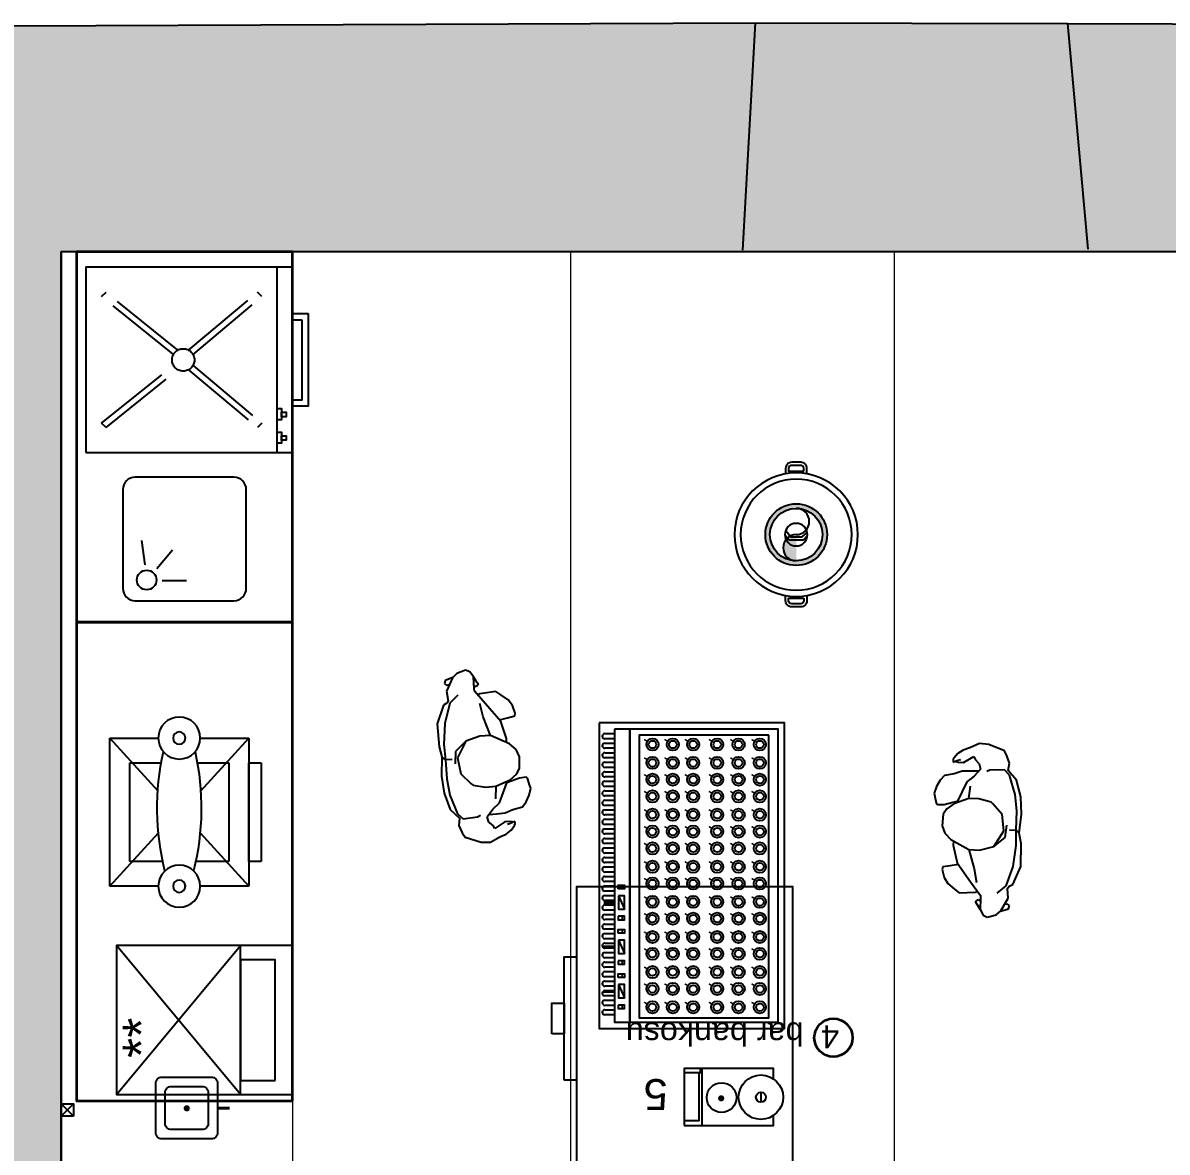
# Model space of a CAD drawing. Header units: centimetres. Extents: x -172755 to -168367, y -82915 to -78980.
# Drawn here: x -169852.7 to -169482.1, y -79727.6 to -79361.8 of the extents above; entities that cross this region are included whole.
import ezdxf

# ---------------------------------------------------------------- set-up
doc = ezdxf.new("R2010")
doc.units = ezdxf.units.CM
doc.header["$LTSCALE"] = 50
doc.linetypes.add('DASHED', pattern=[0.75, 0.5, -0.25])
doc.layers.get('0').update_dxf_attribs({"color": 161, "lineweight": 35})
for name, color, linetype in [('14.022_PLAN_+51.00$0$YPM_DVR_GB 20cm', 56, 'Continuous'), ('GF$0$WALL_SECTION', 1, 'Continuous'), ('Kıtc-002 Çizgi', 7, 'Continuous'), ('Kıtc-040 Detay', 7, 'Continuous'), ('S2000-002 Çizgi', 7, 'Continuous'), ('S2000-008 Rakam', 1, 'Continuous'), ('wall', 255, 'Continuous')]:
    doc.layers.add(name, color=color, linetype=linetype)
for name, color, linetype, lineweight in [('ARK_AHŞAP', 45, 'Continuous', 15), ('ARK_MERDİVENLER', 133, 'Continuous', 5), ('gp_notlar', 6, 'Continuous', 35), ('HATCH DOSEME', 8, 'Continuous', 20)]:
    doc.layers.add(name, color=color, linetype=linetype, lineweight=lineweight)
doc.styles.get("Standard").update_dxf_attribs({"font": 'arial.ttf'})

# ---------------------------------------------------------------- blocks, each defined once
blk = doc.blocks.new('A$C1C4536AD')
at = {"layer": 'Kıtc-002 Çizgi'}
for points in [[(0, 29), (0, 0), (18.5, 0)], [(3.39, 29), (0, 29), (0, 26.84)], [(18.5, 26.95), (18.5, 29), (15.2, 29)], [(18.5, 0), (18.5, 29)], [(7.82, 24.81), (10.92, 24.88)], [(0, 5.79), (18.5, 5.79)], [(1.26, 0), (1.26, 4.77), (16.97, 4.77), (16.97, 0)]]:
    blk.add_lwpolyline(points, dxfattribs=at)
at = {"layer": 'Kıtc-002 Çizgi', "const_width": 1}
blk.add_lwpolyline([(9.18, 12.02, 1), (10.18, 12.02, 1)], format="xyb", close=True, dxfattribs=at)
at = {"layer": 'Kıtc-002 Çizgi'}
blk.add_lwpolyline([(0.33, 5.24), (1.35, 5.24), (1.35, 5.79), (0.33, 5.79)], close=True, dxfattribs=at)
for centre, radius in [((9.3, 24.88), 7.2), ((9.3, 24.88), 1.6), ((9.43, 12.15), 4.82)]:
    blk.add_circle(centre, radius, dxfattribs=at)
blk = doc.blocks.new('A$C30F503A4')
at = {"layer": 'Kıtc-002 Çizgi'}
for p, q in [((56.05, 6.26), (60.38, 8.18)), ((70.42, 6.26), (74.75, 8.18)), ((84.79, 6.26), (89.12, 8.18))]:
    blk.add_line(p, q, dxfattribs=at)
for points in [[(0, 0), (99, 0), (99, 60), (0, 60)], [(2, 10), (97, 10), (97, 58), (2, 58)], [(4, 55), (4, 13), (95.5, 13), (95.5, 55)], [(2, 5), (97, 5), (97, 10), (2, 10)], [(53.76, 6.14), (52.58, 6.14), (52.58, 8.24), (53.76, 8.24)], [(56.05, 6.26), (60.38, 6.26), (60.38, 8.18), (56.05, 8.18)], [(62.67, 6.14), (63.84, 6.14), (63.84, 8.24), (62.67, 8.24)], [(68.13, 6.14), (66.95, 6.14), (66.95, 8.24), (68.13, 8.24)], [(70.42, 6.26), (74.75, 6.26), (74.75, 8.18), (70.42, 8.18)], [(77.04, 6.14), (78.21, 6.14), (78.21, 8.24), (77.04, 8.24)], [(82.5, 6.14), (81.32, 6.14), (81.32, 8.24), (82.5, 8.24)], [(84.79, 6.26), (89.12, 6.26), (89.12, 8.18), (84.79, 8.18)], [(91.41, 6.14), (92.58, 6.14), (92.58, 8.24), (91.41, 8.24)]]:
    blk.add_lwpolyline(points, close=True, dxfattribs=at)
for points, const_width in [([(5.94, 50.33), (5.36, 49.38)], 0.5), ([(11.88, 50.33), (11.3, 49.38)], 0.5), ([(17.32, 50.33), (16.74, 49.38)], 0.5), ([(22.77, 50.33), (22.18, 49.38)], 0.5), ([(28.7, 50.33), (28.12, 49.38)], 0.5), ([(34.15, 50.33), (33.57, 49.38)], 0.5), ([(39.59, 50.33), (39.01, 49.38)], 0.5), ([(45.53, 50.33), (44.95, 49.38)], 0.5), ([(50.97, 50.33), (50.39, 49.38)], 0.5), ([(56.91, 50.33), (56.33, 49.38)], 0.5), ([(62.36, 50.33), (61.77, 49.38)], 0.5), ([(68.29, 50.33), (67.71, 49.38)], 0.5), ([(73.74, 50.33), (73.16, 49.38)], 0.5), ([(79.68, 50.33), (79.09, 49.38)], 0.5), ([(85.12, 50.33), (84.54, 49.38)], 0.5), ([(91.06, 50.33), (90.48, 49.38)], 0.5), ([(5.94, 43.43), (5.36, 42.49)], 0.5), ([(11.88, 43.43), (11.3, 42.49)], 0.5), ([(17.32, 43.43), (16.74, 42.49)], 0.5), ([(22.77, 43.43), (22.18, 42.49)], 0.5), ([(28.7, 43.43), (28.12, 42.49)], 0.5), ([(34.15, 43.43), (33.57, 42.49)], 0.5), ([(39.59, 43.43), (39.01, 42.49)], 0.5), ([(45.53, 43.43), (44.95, 42.49)], 0.5), ([(50.97, 43.43), (50.39, 42.49)], 0.5), ([(56.91, 43.43), (56.33, 42.49)], 0.5), ([(62.36, 43.43), (61.77, 42.49)], 0.5), ([(68.29, 43.43), (67.71, 42.49)], 0.5), ([(73.74, 43.43), (73.16, 42.49)], 0.5), ([(79.68, 43.43), (79.09, 42.49)], 0.5), ([(85.12, 43.43), (84.54, 42.49)], 0.5), ([(91.06, 43.43), (90.48, 42.49)], 0.5), ([(5.94, 36.51), (5.36, 35.56)], 0.5), ([(11.88, 36.51), (11.3, 35.56)], 0.5), ([(17.32, 36.51), (16.74, 35.56)], 0.5), ([(22.77, 36.51), (22.18, 35.56)], 0.5), ([(28.7, 36.51), (28.12, 35.56)], 0.5), ([(34.15, 36.51), (33.57, 35.56)], 0.5), ([(39.59, 36.51), (39.01, 35.56)], 0.5), ([(45.53, 36.51), (44.95, 35.56)], 0.5), ([(50.97, 36.51), (50.39, 35.56)], 0.5), ([(56.91, 36.51), (56.33, 35.56)], 0.5), ([(62.36, 36.51), (61.77, 35.56)], 0.5), ([(68.29, 36.51), (67.71, 35.56)], 0.5), ([(73.74, 36.51), (73.16, 35.56)], 0.5), ([(79.68, 36.51), (79.09, 35.56)], 0.5), ([(85.12, 36.51), (84.54, 35.56)], 0.5), ([(91.06, 36.51), (90.48, 35.56)], 0.5), ([(5.94, 28.73), (5.36, 27.78)], 0.5), ([(11.88, 28.73), (11.3, 27.78)], 0.5), ([(17.32, 28.73), (16.74, 27.78)], 0.5), ([(22.77, 28.73), (22.18, 27.78)], 0.5), ([(28.7, 28.73), (28.12, 27.78)], 0.5), ([(34.15, 28.73), (33.57, 27.78)], 0.5), ([(39.59, 28.73), (39.01, 27.78)], 0.5), ([(45.53, 28.73), (44.95, 27.78)], 0.5), ([(50.97, 28.73), (50.39, 27.78)], 0.5), ([(56.91, 28.73), (56.33, 27.78)], 0.5), ([(62.36, 28.73), (61.77, 27.78)], 0.5), ([(68.29, 28.73), (67.71, 27.78)], 0.5), ([(73.74, 28.73), (73.16, 27.78)], 0.5), ([(79.68, 28.73), (79.09, 27.78)], 0.5), ([(85.12, 28.73), (84.54, 27.78)], 0.5), ([(91.06, 28.73), (90.48, 27.78)], 0.5), ([(5.94, 22.14), (5.36, 21.19)], 0.5), ([(11.88, 22.14), (11.3, 21.19)], 0.5), ([(17.32, 22.14), (16.74, 21.19)], 0.5), ([(22.77, 22.14), (22.18, 21.19)], 0.5), ([(28.7, 22.14), (28.12, 21.19)], 0.5), ([(34.15, 22.14), (33.57, 21.19)], 0.5), ([(39.59, 22.14), (39.01, 21.19)], 0.5), ([(45.53, 22.14), (44.95, 21.19)], 0.5), ([(50.97, 22.14), (50.39, 21.19)], 0.5), ([(56.91, 22.14), (56.33, 21.19)], 0.5), ([(62.36, 22.14), (61.77, 21.19)], 0.5), ([(68.29, 22.14), (67.71, 21.19)], 0.5), ([(73.74, 22.14), (73.16, 21.19)], 0.5), ([(79.68, 22.14), (79.09, 21.19)], 0.5), ([(85.12, 22.14), (84.54, 21.19)], 0.5), ([(91.06, 22.14), (90.48, 21.19)], 0.5), ([(5.94, 15.54), (5.36, 14.59)], 0.5), ([(11.88, 15.54), (11.3, 14.59)], 0.5), ([(17.32, 15.54), (16.74, 14.59)], 0.5), ([(22.77, 15.54), (22.18, 14.59)], 0.5), ([(28.7, 15.54), (28.12, 14.59)], 0.5), ([(34.15, 15.54), (33.57, 14.59)], 0.5), ([(39.59, 15.54), (39.01, 14.59)], 0.5), ([(45.53, 15.54), (44.95, 14.59)], 0.5), ([(50.97, 15.54), (50.39, 14.59)], 0.5), ([(56.91, 15.54), (56.33, 14.59)], 0.5), ([(62.36, 15.54), (61.77, 14.59)], 0.5), ([(68.29, 15.54), (67.71, 14.59)], 0.5), ([(73.74, 15.54), (73.16, 14.59)], 0.5), ([(79.68, 15.54), (79.09, 14.59)], 0.5), ([(85.12, 15.54), (84.54, 14.59)], 0.5), ([(91.06, 15.54), (90.48, 14.59)], 0.5), ([(53.76, 7.5), (52.58, 7.5)], 0.5), ([(62.67, 7.5), (63.84, 7.5)], 0.5), ([(68.13, 7.5), (66.95, 7.5)], 0.5), ([(77.04, 7.5), (78.21, 7.5)], 0.5), ([(82.5, 7.5), (81.32, 7.5)], 0.5), ([(91.41, 7.5), (92.58, 7.5)], 0.5), ([(58.24, 5), (58.24, 1.5)], 1), ([(72.61, 5), (72.61, 1.5)], 1), ([(86.98, 5), (86.98, 1.5)], 1)]:
    blk.add_lwpolyline(points, dxfattribs=dict(at, const_width=const_width))
for points in [[(3.49, 1.85), (3.49, 5)], [(5.16, 5), (5.16, 1.85)], [(6.57, 1.85), (6.57, 5)], [(8.25, 5), (8.25, 1.85)], [(9.66, 1.85), (9.66, 5)], [(11.33, 5), (11.33, 1.85)], [(11.33, 5), (11.33, 1.85)], [(12.74, 1.85), (12.74, 5)], [(14.41, 5), (14.41, 1.85)], [(15.82, 1.85), (15.82, 5)], [(17.5, 5), (17.5, 1.85)], [(18.91, 1.85), (18.91, 5)], [(20.58, 5), (20.58, 1.85)], [(20.58, 5), (20.58, 1.85)], [(21.99, 1.85), (21.99, 5)], [(23.67, 5), (23.67, 1.85)], [(25.07, 1.85), (25.07, 5)], [(26.75, 5), (26.75, 1.85)], [(28.16, 1.85), (28.16, 5)], [(29.83, 5), (29.83, 1.85)], [(29.83, 5), (29.83, 1.85)], [(31.24, 1.85), (31.24, 5)], [(32.92, 5), (32.92, 1.85)], [(34.33, 1.85), (34.33, 5)], [(36, 5), (36, 1.85)], [(37.41, 1.85), (37.41, 5)], [(39.08, 5), (39.08, 1.85)], [(39.08, 5), (39.08, 1.85)], [(40.49, 1.85), (40.49, 5)], [(42.17, 5), (42.17, 1.85)], [(43.58, 1.85), (43.58, 5)], [(45.25, 5), (45.25, 1.85)], [(46.66, 1.85), (46.66, 5)], [(48.33, 5), (48.33, 1.85)], [(48.33, 5), (48.33, 1.85)], [(49.74, 1.85), (49.74, 5)], [(51.42, 5), (51.42, 1.85)], [(52.83, 1.85), (52.83, 5)], [(54.5, 5), (54.5, 1.85)], [(55.91, 1.85), (55.91, 5)], [(57.59, 5), (57.59, 1.85)], [(58.17, 5), (58.17, 1.85)], [(58.63, 5), (58.63, 1.85)], [(59, 1.85), (59, 5)], [(60.67, 5), (60.67, 1.85)], [(62.08, 1.85), (62.08, 5)], [(63.75, 5), (63.75, 1.85)], [(65.16, 1.85), (65.16, 5)], [(66.84, 5), (66.84, 1.85)], [(68.25, 1.85), (68.25, 5)], [(69.92, 5), (69.92, 1.85)], [(71.33, 1.85), (71.33, 5)], [(72.53, 5), (72.53, 1.85)], [(73, 5), (73, 1.85)], [(74.41, 1.85), (74.41, 5)], [(76.09, 5), (76.09, 1.85)], [(77.5, 1.85), (77.5, 5)], [(79.17, 5), (79.17, 1.85)], [(80.58, 1.85), (80.58, 5)], [(82.26, 5), (82.26, 1.85)], [(83.66, 1.85), (83.66, 5)], [(85.34, 5), (85.34, 1.85)], [(86.75, 1.85), (86.75, 5)], [(86.9, 5), (86.9, 1.85)], [(88.42, 5), (88.42, 1.85)], [(89.83, 1.85), (89.83, 5)], [(91.51, 5), (91.51, 1.85)], [(92.92, 1.85), (92.92, 5)], [(94.59, 5), (94.59, 1.85)]]:
    blk.add_lwpolyline(points, dxfattribs=at)
for centre, radius in [((7.01, 52.07), 1.98), ((7.01, 52.07), 1.24), ((12.95, 52.07), 1.98), ((12.95, 52.07), 1.24), ((18.39, 52.07), 1.98), ((18.39, 52.07), 1.24), ((23.83, 52.07), 1.98), ((23.83, 52.07), 1.24), ((29.77, 52.07), 1.98), ((29.77, 52.07), 1.24), ((35.22, 52.07), 1.98), ((35.22, 52.07), 1.24), ((40.66, 52.07), 1.98), ((40.66, 52.07), 1.24), ((46.6, 52.07), 1.98), ((46.6, 52.07), 1.24), ((52.04, 52.07), 1.98), ((52.04, 52.07), 1.24), ((57.98, 52.07), 1.98), ((57.98, 52.07), 1.24), ((63.42, 52.07), 1.98), ((63.42, 52.07), 1.24), ((69.36, 52.07), 1.98), ((69.36, 52.07), 1.24), ((74.81, 52.07), 1.98), ((74.81, 52.07), 1.24), ((80.74, 52.07), 1.98), ((80.74, 52.07), 1.24), ((86.19, 52.07), 1.98), ((86.19, 52.07), 1.24), ((92.13, 52.07), 1.98), ((92.13, 52.07), 1.24), ((7.01, 45.17), 1.98), ((7.01, 45.17), 1.24), ((12.95, 45.17), 1.98), ((12.95, 45.17), 1.24), ((18.39, 45.17), 1.98), ((18.39, 45.17), 1.24), ((23.83, 45.17), 1.98), ((23.83, 45.17), 1.24), ((29.77, 45.17), 1.98), ((29.77, 45.17), 1.24), ((35.22, 45.17), 1.98), ((35.22, 45.17), 1.24), ((40.66, 45.17), 1.98), ((40.66, 45.17), 1.24), ((46.6, 45.17), 1.98), ((46.6, 45.17), 1.24), ((52.04, 45.17), 1.98), ((52.04, 45.17), 1.24), ((57.98, 45.17), 1.98), ((57.98, 45.17), 1.24), ((63.42, 45.17), 1.98), ((63.42, 45.17), 1.24), ((69.36, 45.17), 1.98), ((69.36, 45.17), 1.24), ((74.81, 45.17), 1.98), ((74.81, 45.17), 1.24), ((80.74, 45.17), 1.98), ((80.74, 45.17), 1.24), ((86.19, 45.17), 1.98), ((86.19, 45.17), 1.24), ((92.13, 45.17), 1.98), ((92.13, 45.17), 1.24), ((7.01, 38.25), 1.98), ((7.01, 38.25), 1.24), ((12.95, 38.25), 1.98), ((12.95, 38.25), 1.24), ((18.39, 38.25), 1.98), ((18.39, 38.25), 1.24), ((23.83, 38.25), 1.98), ((23.83, 38.25), 1.24), ((29.77, 38.25), 1.98), ((29.77, 38.25), 1.24), ((35.22, 38.25), 1.98), ((35.22, 38.25), 1.24), ((40.66, 38.25), 1.98), ((40.66, 38.25), 1.24), ((46.6, 38.25), 1.98), ((46.6, 38.25), 1.24), ((52.04, 38.25), 1.98), ((52.04, 38.25), 1.24), ((57.98, 38.25), 1.98), ((57.98, 38.25), 1.24), ((63.42, 38.25), 1.98), ((63.42, 38.25), 1.24), ((69.36, 38.25), 1.98), ((69.36, 38.25), 1.24), ((74.81, 38.25), 1.98), ((74.81, 38.25), 1.24), ((80.74, 38.25), 1.98), ((80.74, 38.25), 1.24), ((86.19, 38.25), 1.98), ((86.19, 38.25), 1.24), ((92.13, 38.25), 1.98), ((92.13, 38.25), 1.24), ((7.01, 30.47), 1.98), ((7.01, 30.47), 1.24), ((12.95, 30.47), 1.98), ((12.95, 30.47), 1.24), ((18.39, 30.47), 1.98), ((18.39, 30.47), 1.24), ((23.83, 30.47), 1.98), ((23.83, 30.47), 1.24), ((29.77, 30.47), 1.98), ((29.77, 30.47), 1.24), ((35.22, 30.47), 1.98), ((35.22, 30.47), 1.24), ((40.66, 30.47), 1.98), ((40.66, 30.47), 1.24), ((46.6, 30.47), 1.98), ((46.6, 30.47), 1.24), ((52.04, 30.47), 1.98), ((52.04, 30.47), 1.24), ((57.98, 30.47), 1.98), ((57.98, 30.47), 1.24), ((63.42, 30.47), 1.98), ((63.42, 30.47), 1.24), ((69.36, 30.47), 1.98), ((69.36, 30.47), 1.24), ((74.81, 30.47), 1.98), ((74.81, 30.47), 1.24), ((80.74, 30.47), 1.98), ((80.74, 30.47), 1.24), ((86.19, 30.47), 1.98), ((86.19, 30.47), 1.24), ((92.13, 30.47), 1.98), ((92.13, 30.47), 1.24), ((7.01, 23.88), 1.98), ((7.01, 23.88), 1.24), ((12.95, 23.88), 1.98), ((12.95, 23.88), 1.24), ((18.39, 23.88), 1.98), ((18.39, 23.88), 1.24), ((23.83, 23.88), 1.98), ((23.83, 23.88), 1.24), ((29.77, 23.88), 1.98), ((29.77, 23.88), 1.24), ((35.22, 23.88), 1.98), ((35.22, 23.88), 1.24), ((40.66, 23.88), 1.98), ((40.66, 23.88), 1.24), ((46.6, 23.88), 1.98), ((46.6, 23.88), 1.24), ((52.04, 23.88), 1.98), ((52.04, 23.88), 1.24), ((57.98, 23.88), 1.98), ((57.98, 23.88), 1.24), ((63.42, 23.88), 1.98), ((63.42, 23.88), 1.24), ((69.36, 23.88), 1.98), ((69.36, 23.88), 1.24), ((74.81, 23.88), 1.98), ((74.81, 23.88), 1.24), ((80.74, 23.88), 1.98), ((80.74, 23.88), 1.24), ((86.19, 23.88), 1.98), ((86.19, 23.88), 1.24), ((92.13, 23.88), 1.98), ((92.13, 23.88), 1.24), ((7.01, 17.28), 1.98), ((12.95, 17.28), 1.98), ((18.39, 17.28), 1.98), ((23.83, 17.28), 1.98), ((29.77, 17.28), 1.98), ((35.22, 17.28), 1.98), ((40.66, 17.28), 1.98), ((46.6, 17.28), 1.98), ((52.04, 17.28), 1.98), ((57.98, 17.28), 1.98), ((63.42, 17.28), 1.98), ((69.36, 17.28), 1.98), ((74.81, 17.28), 1.98), ((80.74, 17.28), 1.98), ((86.19, 17.28), 1.98), ((92.13, 17.28), 1.98), ((7.01, 17.28), 1.24), ((12.95, 17.28), 1.24), ((18.39, 17.28), 1.24), ((23.83, 17.28), 1.24), ((29.77, 17.28), 1.24), ((35.22, 17.28), 1.24), ((40.66, 17.28), 1.24), ((46.6, 17.28), 1.24), ((52.04, 17.28), 1.24), ((57.98, 17.28), 1.24), ((63.42, 17.28), 1.24), ((69.36, 17.28), 1.24), ((74.81, 17.28), 1.24), ((80.74, 17.28), 1.24), ((86.19, 17.28), 1.24), ((92.13, 17.28), 1.24)]:
    blk.add_circle(centre, radius, dxfattribs=at)
for centre in [(4.33, 1.85), (7.41, 1.85), (10.49, 1.85), (10.49, 1.85), (13.58, 1.85), (16.66, 1.85), (19.74, 1.85), (19.74, 1.85), (22.83, 1.85), (25.91, 1.85), (29, 1.85), (29, 1.85), (32.08, 1.85), (35.16, 1.85), (38.25, 1.85), (38.25, 1.85), (41.33, 1.85), (44.41, 1.85), (47.5, 1.85), (47.5, 1.85), (50.58, 1.85), (53.66, 1.85), (56.75, 1.85), (59.83, 1.85), (62.92, 1.85), (66, 1.85), (69.08, 1.85), (72.17, 1.85), (75.25, 1.85), (78.33, 1.85), (81.42, 1.85), (84.5, 1.85), (87.59, 1.85), (90.67, 1.85), (93.75, 1.85)]:
    blk.add_arc(centre, 0.837, 180, 0, dxfattribs=at)
blk = doc.blocks.new('A$C470016F2')
at = {"layer": 'Kıtc-002 Çizgi'}
for points in [[(25, 8), (15, 8), (15, 4), (25, 4)], [(40, 4), (0, 4), (0, 0), (40, 0)]]:
    blk.add_lwpolyline(points, close=True, dxfattribs=at)
blk = doc.blocks.new('A$C0D0247C1')
at = {"layer": 'Kıtc-002 Çizgi'}
for points in [[(2, 0), (18, 0, 0.414214), (20, 2), (20, 18, 0.414214), (18, 20), (2, 20, 0.414214), (0, 18), (0, 2, 0.414214)], [(5, 3), (15, 3, 0.414214), (17, 5), (17, 15, 0.414214), (15, 17), (5, 17, 0.414214), (3, 15), (3, 5, 0.414214)]]:
    blk.add_lwpolyline(points, format="xyb", close=True, dxfattribs=at)
at = {"layer": 'Kıtc-002 Çizgi', "const_width": 1}
blk.add_lwpolyline([(9.53, 10.08, 1), (10.53, 10.08, 1)], format="xyb", close=True, dxfattribs=at)
blk.add_lwpolyline([(20, 10), (23.95, 10)], dxfattribs=at)
blk = doc.blocks.new('A$C451D4DAD')
at = {"layer": 'Kıtc-002 Çizgi', "extrusion": (0, 0, -1)}
for p, q in [((6.8, 49), (54.8, 49)), ((6.8, 49), (24.06, 33.24)), ((6.8, 33.3), (6.8, 49)), ((54.8, 49), (37.74, 33.44)), ((54.8, 49), (54.8, 33.3)), ((14.8, 42.5), (46.8, 42.5)), ((14.8, 31.85), (14.8, 42.5)), ((46.8, 42.5), (46.8, 32.34)), ((24.06, 19.76), (6.8, 4)), ((6.8, 4), (6.8, 19.7)), ((14.8, 10.5), (14.8, 21.15)), ((37.74, 19.56), (54.8, 4)), ((46.8, 20.66), (46.8, 10.5)), ((54.8, 19.7), (54.8, 4)), ((46.8, 10.5), (14.8, 10.5)), ((54.8, 4), (6.8, 4)), ((14.8, 4), (46.8, 4)), ((14.8, 0), (14.8, 4)), ((46.8, 4), (46.8, 0)), ((46.8, 0), (14.8, 0))]:
    blk.add_line(p, q, dxfattribs=at)
for centre, radius in [((-6.8, 26.5), 6.8), ((-54.8, 26.5), 6.8), ((-6.8, 26.5), 2), ((-54.8, 26.5), 2)]:
    blk.add_circle(centre, radius, dxfattribs=at)
for centre, start, end in [((-32.09, -51.39), 76.1597, 102.3998), ((-32.09, 104.39), 257.6002, 283.8403)]:
    blk.add_arc(centre, 85.01, start, end, dxfattribs=at)
blk = doc.blocks.new('A$C72A034B9')
at = {"layer": 'Kıtc-002 Çizgi'}
for p, q in [((11.66, 32.76, 0), (19.47, 33.87, 0)), ((6.52, 27.29, 0), (6.52, 19.4, 0)), ((10.43, 28.95, 0), (16.53, 23.94, 0))]:
    blk.add_line(p, q, dxfattribs=at)
at = {"layer": 'Kıtc-002 Çizgi', "elevation": 0}
blk.add_lwpolyline([(4, 0), (36, 0, 0.414214), (40, 4), (40, 36, 0.414214), (36, 40), (4, 40, 0.414214), (0, 36), (0, 4, 0.414214)], format="xyb", close=True, dxfattribs=at)
at = {"layer": 'Kıtc-002 Çizgi'}
blk.add_circle((6.71, 32.26, 0), 3.19, dxfattribs=at)
blk = doc.blocks.new('A$C5BF67CBE')
at = {"layer": 'Kıtc-002 Çizgi'}
blk.add_line((6.65, 10), (10.64, 10), dxfattribs=at)
for points in [[(0, 72), (0, 10), (60, 10), (60, 72)], [(0, 72), (0, 5), (60, 5), (60, 72)], [(3, 10), (6.65, 10), (6.65, 8.54), (3, 8.54)], [(3.97, 8.54), (5.43, 8.54), (5.43, 7.08), (3.97, 7.08)], [(10.64, 10), (14.29, 10), (14.29, 8.54), (10.64, 8.54)], [(11.61, 8.54), (13.07, 8.54), (13.07, 7.08), (11.61, 7.08)], [(45, 0), (15, 0), (15, 5), (45, 5)], [(43, 2), (17, 2), (17, 5), (43, 5)]]:
    blk.add_lwpolyline(points, close=True, dxfattribs=at)
at = {"layer": 'Kıtc-002 Çizgi', "linetype": 'DASHED'}
for points in [[(8.08, 65.42), (9.49, 66.84)], [(9.49, 66.84), (28.24, 43.59)], [(31.86, 43.69), (50.51, 66.84)], [(50.51, 66.84), (51.92, 65.42)], [(8.08, 65.42), (26.83, 42.17)], [(33.27, 42.27), (51.92, 65.42)], [(26.73, 38.56), (8.08, 16.41)], [(28.14, 37.14), (9.49, 15)], [(31.76, 37.24), (50.51, 15)], [(33.17, 38.66), (51.92, 16.41)], [(9.49, 15), (8.08, 16.41)], [(50.51, 15), (51.92, 16.41)]]:
    blk.add_lwpolyline(points, dxfattribs=at)
blk.add_circle((30, 40.42), 3.63, dxfattribs=at)
blk = doc.blocks.new('A$C3C3A6592')
at = {"layer": 'Kıtc-002 Çizgi'}
for points in [[(0, 57), (48.31, 16.91)], [(0, 16.91), (48.31, 57)], [(0, 16.91), (48.31, 16.91)]]:
    blk.add_lwpolyline(points, dxfattribs=at)
for points in [[(0, 0), (48.31, 0), (48.31, 57), (0, 57)], [(4.59, 5.64), (43.71, 5.64), (43.71, 16.91), (4.59, 16.91)]]:
    blk.add_lwpolyline(points, close=True, dxfattribs=at)
blk.add_text('**', height=12, dxfattribs=at).set_placement((11.89, 43.01))
blk = doc.blocks.new('A$C14D17327')
at = {"layer": 'Kıtc-002 Çizgi', "color": 1, "elevation": 0}
blk.add_lwpolyline([(0, 4), (4, 4), (4, 0), (0, 0)], close=True, dxfattribs=at)
for points in [[(0, 4), (4, 0)], [(0, 0), (4, 4)]]:
    blk.add_lwpolyline(points, dxfattribs=at)
blk = doc.blocks.new('A$C53E03B34')
at = {"layer": 'Kıtc-002 Çizgi'}
for points in [[(3.74, 16.55), (2, 16.55, -0.414214), (0, 18.55), (0, 21.45, -0.414214), (2, 23.45), (3.74, 23.45)], [(43.14, 16.55), (44.87, 16.55, 0.414214), (46.87, 18.55), (46.87, 21.45, 0.414214), (44.87, 23.45), (43.14, 23.45)]]:
    blk.add_lwpolyline(points, format="xyb", dxfattribs=at)
for points in [[(2.83, 17.55), (2, 17.55, -0.414214), (1, 18.55), (1, 21.45, -0.414214), (2, 22.45), (2.83, 22.45)], [(44.05, 17.55), (44.87, 17.55, 0.414214), (45.87, 18.55), (45.87, 21.45, 0.414214), (44.87, 22.45), (44.05, 22.45)]]:
    blk.add_lwpolyline(points, format="xyb", close=True, dxfattribs=at)
for points in [[(22.08, 23.4), (24.16, 21.79), (24.16, 18.12), (22.75, 16.4)], [(23.49, 23.65), (25.16, 22.26), (25.16, 17.69), (23.76, 16.35)]]:
    blk.add_lwpolyline(points, dxfattribs=at)
for radius in [20, 18, 3.66]:
    blk.add_circle((23.44, 20), radius, dxfattribs=at)
blk = doc.blocks.new('cfcfcfcfc')
for p, q in [((220720.27, -32185.76), (220725.95, -32182.87)), ((220725.95, -32182.87), (220733.39, -32182.48)), ((220726.13, -32185.4), (220732.82, -32184.14)), ((220732.82, -32184.14), (220737.82, -32183.94)), ((220733.39, -32182.48), (220736.78, -32182.96)), ((220736.78, -32182.96), (220742.96, -32181.97)), ((220737.82, -32183.94), (220736.78, -32182.96)), ((220737.82, -32183.94), (220744.06, -32183.48)), ((220738.01, -32186.09), (220737.82, -32183.94)), ((220742.96, -32181.97), (220748.54, -32182.02)), ((220744.06, -32183.48), (220749.41, -32183.76)), ((220748.54, -32182.02), (220753.96, -32183.21)), ((220749.41, -32183.76), (220755.68, -32185.37)), ((220753.96, -32183.21), (220757.21, -32185.81)), ((220711.76, -32190.05), (220712.42, -32187.41)), ((220711.86, -32189.91), (220715.91, -32187.4)), ((220712.42, -32187.41), (220713.48, -32187.12)), ((220713.48, -32187.12), (220713.95, -32187.65)), ((220713.95, -32187.65), (220713.87, -32188.64)), ((220715.91, -32187.4), (220719.01, -32187.54)), ((220717.66, -32190.89), (220719.9, -32187.92)), ((220719.01, -32187.54), (220719.73, -32186.97)), ((220719.73, -32186.97), (220720.27, -32185.76)), ((220719.9, -32187.92), (220726.13, -32185.4)), ((220732.82, -32191.37), (220735.63, -32187.55)), ((220732.82, -32191.37), (220737.74, -32187.9)), ((220735.63, -32187.55), (220739.53, -32186.9)), ((220737.74, -32187.9), (220743.03, -32188.23)), ((220743.03, -32188.23), (220746.69, -32191.13)), ((220755.68, -32185.37), (220757.54, -32186.92)), ((220757.21, -32185.81), (220759.54, -32185.27)), ((220757.54, -32186.92), (220757.57, -32191.65)), ((220759.54, -32185.27), (220762.03, -32185.97)), ((220762.03, -32185.97), (220763.6, -32186.72)), ((220763.6, -32186.72), (220765.87, -32191.71)), ((220710.04, -32194.43), (220710.72, -32191.49)), ((220710.72, -32191.49), (220711.86, -32189.91)), ((220731.79, -32196.08), (220732.82, -32191.37)), ((220746.69, -32191.13), (220747.21, -32191.69)), ((220747.21, -32191.69), (220748.4, -32195.57)), ((220757.57, -32191.65), (220757.22, -32192.69)), ((220765.87, -32191.71), (220766.29, -32194.64)), ((220710.72, -32195.72), (220710.04, -32194.43)), ((220712.55, -32196.65), (220710.72, -32195.72)), ((220748.4, -32195.57), (220748.63, -32198.89)), ((220758, -32194.72), (220755.84, -32196.85)), ((220757.37, -32195.35), (220757.51, -32198.02)), ((220759.79, -32195.03), (220758, -32194.72)), ((220761.12, -32196.22), (220759.79, -32195.03)), ((220766.29, -32194.64), (220765.03, -32197.92)), ((220716.24, -32196.41), (220712.55, -32196.65)), ((220712.55, -32196.65), (220713.95, -32197.3)), ((220713.95, -32197.3), (220715.1, -32198.01)), ((220715.1, -32198.01), (220715.89, -32197.13)), ((220715.89, -32197.13), (220715.25, -32196.46)), ((220717.13, -32196.35), (220716.24, -32196.41)), ((220721.71, -32199.36), (220717.13, -32196.35)), ((220718.27, -32203.17), (220718.29, -32197.97)), ((220718.29, -32197.97), (220718.43, -32197.21)), ((220725.8, -32197.99), (220721.34, -32197.51)), ((220728.05, -32203.45), (220721.71, -32199.36)), ((220732.12, -32199.48), (220725.8, -32197.99)), ((220732.12, -32199.48), (220731.79, -32196.08)), ((220735.6, -32205.2), (220732.12, -32199.48)), ((220748.63, -32198.89), (220747.18, -32203.81)), ((220754.1, -32199.32), (220747.99, -32202.58)), ((220748.63, -32198.89), (220752.64, -32198.19)), ((220755.84, -32196.85), (220754.1, -32199.32)), ((220757.51, -32198.02), (220757.57, -32200.7)), ((220760.41, -32200.14), (220762.16, -32196.71)), ((220762.16, -32196.71), (220761.12, -32196.22)), ((220765.03, -32197.92), (220764.41, -32200.08)), ((220719.53, -32204.62), (220718.27, -32203.17)), ((220727.48, -32203.09), (220727.17, -32205.71)), ((220747.99, -32202.58), (220747.52, -32202.65)), ((220747.73, -32204.04), (220747.99, -32202.58)), ((220757.57, -32200.7), (220756.86, -32203.33)), ((220760.56, -32201.83), (220760.41, -32200.14)), ((220760.79, -32202.66), (220760.56, -32201.83)), ((220760.68, -32203.4), (220760.79, -32203.02)), ((220760.79, -32203.02), (220761.2, -32201.95)), ((220761.2, -32201.95), (220761.39, -32200.94)), ((220762.05, -32203.07), (220761.57, -32203.4)), ((220763.35, -32201.83), (220762.05, -32203.07)), ((220764.41, -32200.08), (220763.35, -32201.83)), ((220721.43, -32206.8), (220719.53, -32204.62)), ((220723.43, -32207.88), (220721.43, -32206.8)), ((220727.17, -32205.71), (220726.94, -32208.16)), ((220733.77, -32204.54), (220728.05, -32203.45)), ((220735.09, -32204.35), (220733.77, -32204.54)), ((220737.75, -32207.08), (220735.6, -32205.2)), ((220745.57, -32206.15), (220743.91, -32207.34)), ((220747.18, -32203.81), (220745.57, -32206.15)), ((220747.09, -32206.86), (220747.73, -32204.04)), ((220747.11, -32209.07), (220747.09, -32206.86)), ((220756.39, -32206.48), (220754.96, -32207.88)), ((220756.86, -32203.33), (220756.39, -32206.48)), ((220761.57, -32203.4), (220760.68, -32203.4)), ((220726.08, -32208.45), (220723.43, -32207.88)), ((220726.94, -32208.16), (220726.08, -32208.45)), ((220740.21, -32207.84), (220737.75, -32207.08)), ((220743.91, -32207.34), (220740.21, -32207.84)), ((220747.74, -32209.48), (220747.11, -32209.07)), ((220749.72, -32209.8), (220747.74, -32209.48)), ((220750.82, -32210.02), (220749.72, -32209.8)), ((220752.98, -32209.19), (220750.82, -32210.02)), ((220754.96, -32207.88), (220752.98, -32209.19))]:
    blk.add_line(p, q)
blk = doc.blocks.new('ghg')
at = {"layer": 'HATCH DOSEME'}
h = blk.add_hatch(dxfattribs=at)
h.set_pattern_fill('ANSI33', color=252, scale=2, style=0)
h.set_pattern_definition([(45, (13808.468, 1662.455), (-8.9802561, 8.9802561), []), (45, (13817.448, 1662.455), (-8.9802561, 8.9802561), [6.35, -3.175])])
h.paths.add_polyline_path([(-173688.59, -79435.97), (-173703.41, -79435.97), (-173703.41, -79450.97), (-173688.59, -79450.97)], flags=17)
edge = h.paths.add_edge_path()
edge.add_line((-173598.21, -79363), (-173447.7, -79362.76))
edge.add_line((-173447.7, -79362.76), (-173447.59, -79429.17))
edge.add_line((-173447.59, -79429.17), (-173608.59, -79429.17))
edge.add_line((-173608.59, -79429.17), (-173608.59, -79654.17))
edge.add_line((-173608.59, -79654.17), (-173688.59, -79654.17))
edge.add_line((-173688.59, -79654.17), (-173688.59, -79435.97))
edge.add_line((-173688.59, -79435.97), (-174228.41, -79435.97))
edge.add_line((-174228.41, -79435.97), (-174228.41, -80119.95))
edge.add_line((-174228.41, -80119.95), (-174244.35, -80120.13))
edge.add_line((-174244.35, -80120.13), (-174244.27, -80130.1))
edge.add_line((-174244.27, -80130.1), (-174281.27, -80130.39))
edge.add_line((-174281.27, -80130.39), (-174281.35, -80120.4))
edge.add_line((-174281.35, -80120.4), (-174299.85, -80120.53))
edge.add_line((-174299.85, -80120.53), (-174299.81, -80125.05))
edge.add_line((-174299.81, -80125.05), (-174302.84, -80125.07))
edge.add_line((-174302.84, -80125.07), (-174302.85, -80123.91))
edge.add_arc((-174302.98, -80123.88), 0.137, 346.9212, 501.7139)
edge.add_arc((-174305.75, -80121.69), 3.4, 204.2671, 321.7139, ccw=False)
edge.add_line((-174308.85, -80123.08), (-174310.35, -80123.09))
edge.add_arc((-174311.83, -80124.15), 1.83, 35.6871, 123.1606)
edge.add_line((-174312.83, -80122.62), (-174312.85, -80120.62))
edge.add_line((-174312.85, -80120.62), (-174317.85, -80120.49))
edge.add_line((-174317.85, -80120.49), (-174317.51, -80107.5))
edge.add_line((-174317.51, -80107.5), (-174312.51, -80107.63))
edge.add_line((-174312.51, -80107.63), (-174312.52, -80101.69))
edge.add_line((-174312.52, -80101.69), (-174304.4, -80101.67))
edge.add_line((-174304.4, -80101.67), (-174304.54, -80046.58))
edge.add_line((-174304.54, -80046.58), (-174295.54, -80046.56))
edge.add_line((-174295.54, -80046.56), (-174295.82, -79934.45))
edge.add_line((-174295.82, -79934.45), (-174270.82, -79934.39))
edge.add_line((-174270.82, -79934.39), (-174271.18, -79789.79))
edge.add_line((-174271.18, -79789.79), (-174296.18, -79789.85))
edge.add_line((-174296.18, -79789.85), (-174297.33, -79362.97))
edge.add_line((-174297.33, -79362.97), (-174003.49, -79361.79))
edge.add_line((-174003.49, -79361.79), (-173902.25, -79361.98))
edge.add_line((-173902.25, -79361.98), (-173598.21, -79363))
at = {"layer": 'GF$0$WALL_SECTION'}
for p, q in [((-174007.59, -79435.36), (-174003.49, -79361.79)), ((-173895.67, -79435.06), (-173902.25, -79361.98))]:
    blk.add_line(p, q, dxfattribs=at)
for points in [[(-173447.59, -79429.17), (-173608.59, -79429.17), (-173608.59, -79654.17), (-173688.59, -79654.17), (-173688.59, -79435.97), (-174228.41, -79435.97), (-174228.41, -80119.95)], [(-174296.18, -79789.85), (-174297.33, -79362.97), (-174297.33, -79362.97), (-174003.49, -79361.79), (-173902.25, -79361.98), (-173598.21, -79363)]]:
    blk.add_lwpolyline(points, dxfattribs=at)

msp = doc.modelspace()

# ---------------------------------------------------------------- hatches: boundary and pattern name
at = {"layer": 'Kıtc-002 Çizgi'}
h = msp.add_hatch(color=256, dxfattribs=at)
edge = h.paths.add_edge_path(flags=17)
edge.add_arc((-169602.2, -79527.56), 8.5, 0, 360)
edge = h.paths.add_edge_path()
edge.add_arc((-169602.2, -79527.56), 10, 0, 360)
edge = h.paths.add_edge_path(flags=16)
edge.add_arc((-169602.2, -79531.81), 4.25, 90, 270)

# ---------------------------------------------------------------- linework, layer by layer
for points in [[(-169765.33, -79555.97), (-169765.33, -79435.97), (-169835.33, -79435.97), (-169835.33, -79555.97)], [(-169765.33, -79710.97), (-169765.33, -79555.97), (-169835.33, -79555.97), (-169835.33, -79710.97)]]:
    msp.add_lwpolyline(points, close=True)
at = {"color": 4}
msp.add_circle((-169590.15, -79690.53), 6.19, dxfattribs=at)
at = {"layer": '14.022_PLAN_+51.00$0$YPM_DVR_GB 20cm'}
msp.add_line((-169840.33, -80012.68), (-169840.33, -79435.97), dxfattribs=at)
at = {"layer": 'ARK_AHŞAP'}
for points in [[(-169840.33, -79435.97), (-169765.33, -79435.97), (-169765.33, -80013.33), (-169840.33, -80013.33)], [(-169675.33, -80013.33), (-169570.33, -80013.33), (-169570.33, -79435.97), (-169675.33, -79435.97), (-169675.33, -80013.33), (-169675.33, -80013.33)]]:
    msp.add_lwpolyline(points, close=True, dxfattribs=at)
at = {"layer": 'Kıtc-002 Çizgi'}
for radius in [10, 8.5]:
    msp.add_circle((-169602.2, -79527.56), radius, dxfattribs=at)
for centre, start, end in [((-169602.2, -79523.31), 270, 90), ((-169602.2, -79531.81), 90, 270)]:
    msp.add_arc(centre, 4.25, start, end, dxfattribs=at)
at = {"layer": 'S2000-002 Çizgi'}
msp.add_lwpolyline([(-169603.33, -79780.33), (-169603.33, -79641.7), (-169673.33, -79641.7), (-169673.33, -79780.33)], close=True, dxfattribs=at)

# ---------------------------------------------------------------- block references
at = {"xscale": -1, "rotation": 90.00000000004853}
msp.add_blockref('A$C470016F2', (-169673.33, -79664.33), dxfattribs=at)
at = {"layer": 'gp_notlar', "color": 1}
msp.add_blockref('ghg', (4388.08, 0), dxfattribs=at)
at = {"layer": 'Kıtc-002 Çizgi'}
for name, p, rotation in [('A$C5BF67CBE', (-169760.33, -79500.97), 90), ('A$C451D4DAD', (-169775.53, -79648.26), 90), ('A$C30F503A4', (-169666.04, -79588.54), 270.0000000000485), ('A$C3C3A6592', (-169765.33, -79708.97), 90), ('A$C1C4536AD', (-169638.52, -79700.5), 270.0000000000485)]:
    msp.add_blockref(name, p, dxfattribs=dict(at, rotation=rotation))
at = {"layer": 'Kıtc-002 Çizgi', "xscale": -1}
for name, p, rotation in [('A$C53E03B34', (-169582.2, -79504.13), 90.00000000004853), ('A$C0D0247C1', (-169809.64, -79703.32), 180)]:
    msp.add_blockref(name, p, dxfattribs=dict(at, rotation=rotation))
at = {"layer": 'Kıtc-040 Detay', "rotation": 180.000000000008}
msp.add_blockref('A$C14D17327', (-169836.33, -79711.97), dxfattribs=at)
at = {"layer": 'S2000-002 Çizgi', "rotation": 90}
msp.add_blockref('A$C72A034B9', (-169780.33, -79548.97, 0), dxfattribs=at)
at = {"layer": 'wall', "xscale": -1}
for p, rotation in [((-232496.77, 134454.52), 98.05070458964246), ((-128568, -298901.72), 272.2859778915842)]:
    msp.add_blockref('cfcfcfcfc', p, dxfattribs=dict(at, rotation=rotation))

# ---------------------------------------------------------------- texts
at = {"layer": 'ARK_MERDİVENLER', "attachment_point": 1, "rotation": 180}
for s, insert, char_height in [('bar bankosu', (-169599.83, -79693.05), 7.488), ('4', (-169588.29, -79693.99), 7.49)]:
    msp.add_mtext_dynamic_manual_height_columns(s, width=243.4275, gutter_width=60, heights=[0], dxfattribs=dict(at, insert=insert, char_height=char_height))
at = {"layer": 'S2000-008 Rakam'}
msp.add_text('5', height=10, rotation=180, dxfattribs=at).set_placement((-169643.85, -79703.93))

doc.saveas('drawing.dxf')
